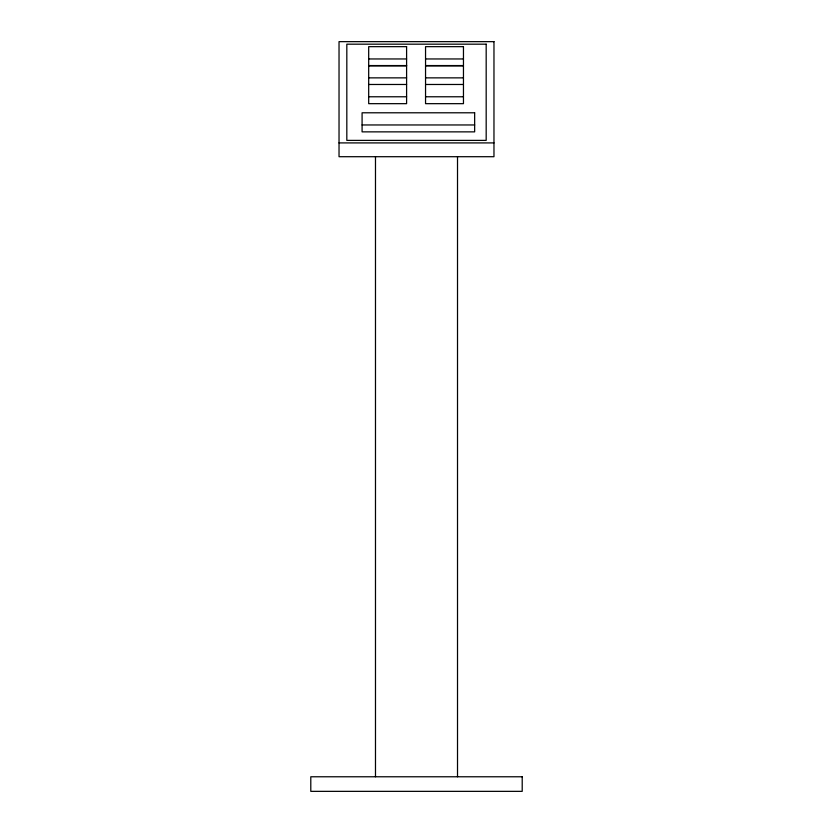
<?xml version="1.0" encoding="UTF-8"?>
<svg xmlns="http://www.w3.org/2000/svg" width="833" height="833" viewBox="0 0 833 833"><rect width="100%" height="100%" fill="white"/><g stroke="black" fill="none" stroke-linecap="round" stroke-linejoin="round"><path stroke-width="1.25" d="M368.686 58.956L406.598 58.956M425.548 58.956L463.46 58.956M368.686 65.568L406.598 65.568M425.548 65.568L463.46 65.568M368.686 65.849L406.598 65.849M425.548 65.849L463.46 65.849M368.686 77.865L406.598 77.865M425.548 77.865L463.46 77.865M368.686 84.477L406.598 84.477M425.548 84.477L463.46 84.477M368.686 96.774L406.598 96.774M425.548 96.774L463.46 96.774M362.084 124.96L474.654 124.96M339.031 142.912L493.969 142.912M457.515 156.719L457.515 776.773M375.485 156.719L375.485 776.773M493.969 41.65L339.031 41.65L339.031 156.708L493.969 156.708L493.969 41.65M486.18 44.18L346.82 44.18L346.82 140.392L486.18 140.392L486.18 44.18M406.598 46.658L368.686 46.658L368.686 103.667L406.598 103.667L406.598 46.658M463.46 46.658L425.548 46.658L425.548 103.667L463.46 103.667L463.46 46.658M474.654 112.788L362.084 112.788L362.084 131.864L474.654 131.864L474.654 112.788M522.208 776.773L310.792 776.773L310.792 791.35L522.208 791.35L522.208 776.773"/></g></svg>
